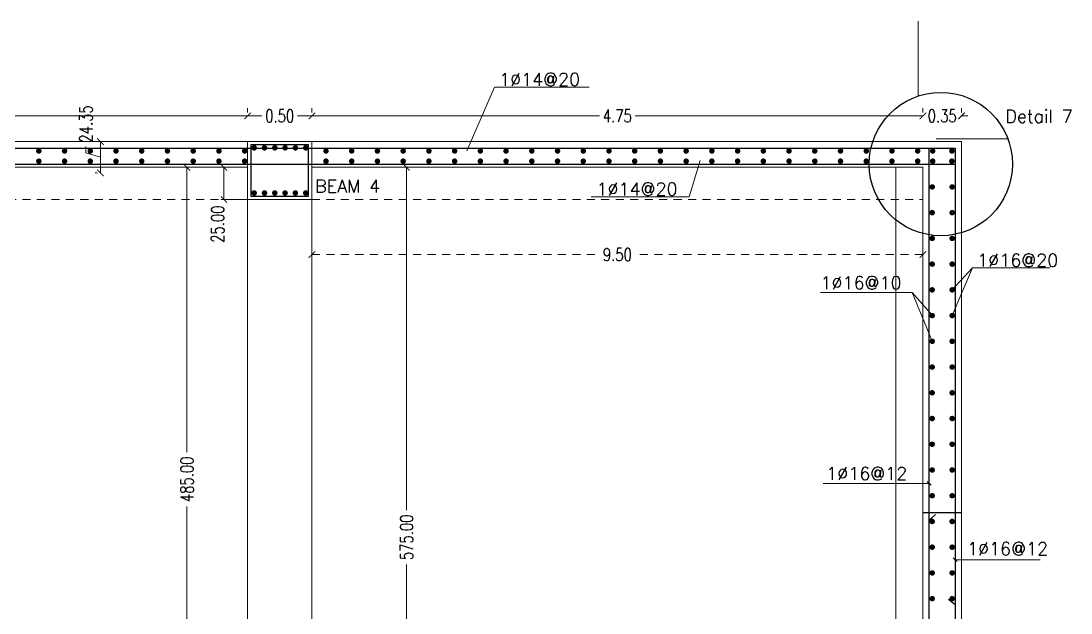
# Model space of a CAD drawing. Extents: x 166525 to 167198, y 178739 to 179747.
# Drawn here: x 166624.77 to 166641.09, y 179203.98 to 179213.18 of the extents above; entities that cross this region are included whole.
import ezdxf

# ---------------------------------------------------------------- set-up
doc = ezdxf.new("R2010")
doc.units = 0
doc.header["$MEASUREMENT"] = 0
doc.linetypes.add('HIDDEN2', pattern=[0.1875, 0.125, -0.0625])
doc.layers.get('0').update_dxf_attribs({"linetype": 'CONTINUOUS'})
doc.layers.get('DEFPOINTS').update_dxf_attribs({"linetype": 'CONTINUOUS'})
doc.layers.add('BEAM', color=6, linetype='CONTINUOUS', lineweight=13)
doc.layers.add('LINE', color=8, linetype='CONTINUOUS', lineweight=9)
for name, color, linetype in [('BEAM-DIM', 4, 'CONTINUOUS'), ('FRAM-REIN', 2, 'CONTINUOUS'), ('outdim', 42, 'CONTINUOUS')]:
    doc.layers.add(name, color=color, linetype=linetype)
doc.styles.add('DIM', font='simplex.shx', dxfattribs={"width": 0.75})
doc.styles.add('ROMANS', font='romans.shx')
doc.dimstyles.new('MUTASIM', dxfattribs={"dimscale": 0.9995, "dimtxt": 0.2, "dimasz": 0.1, "dimexe": 0.05, "dimexo": 0.12, "dimgap": 0.05, "dimtad": 0, "dimzin": 0, "dimdsep": 46, "dimtxsty": 'DIM', "dimblk": 'ARCHTICK', "dimcen": 0.09, "dimclrd": 35, "dimclre": 33, "dimclrt": 256, "dimazin": 0, "dimtfac": 1, "dimtofl": 0, "dimtmove": 1, "dimatfit": 3, "dimfxl": 0.18, "dimtolj": 1, "dimtzin": 0, "dimlwd": 13, "dimlwe": 9, "dimarcsym": 0})

# ---------------------------------------------------------------- blocks, each defined once
blk = doc.blocks.new('new block')
at = {"layer": 'FRAM-REIN', "const_width": 8.4}
blk.add_lwpolyline([(-3.4, 2.5, -1), (3.4, -2.5, -1)], format="xyb", close=True, dxfattribs=at)
blk = doc.blocks.new('_ARCHTICK')
at = {"color": 0, "linetype": 'ByBlock', "const_width": 0.15}
blk.add_lwpolyline([(-0.5, -0.5), (0.5, 0.5)], dxfattribs=at)
blk = doc.blocks.new('*D1021')
at = {"layer": 'BEAM', "color": 33, "lineweight": 9, "transparency": 16777216}
for p, q in [((166618.84, 179211.83), (166618.84, 179211.76)), ((166628.29, 179211.83), (166628.29, 179211.76))]:
    blk.add_line(p, q, dxfattribs=at)
at = {"layer": 'BEAM', "color": 35, "lineweight": 13, "transparency": 16777216}
for p, q in [((166618.84, 179211.71), (166623.286, 179211.71)), ((166628.29, 179211.71), (166623.843, 179211.71))]:
    blk.add_line(p, q, dxfattribs=at)
at = {"layer": 'DEFPOINTS', "color": 0, "transparency": 16777216}
for p in [(166618.84, 179211.71), (166628.29, 179211.71), (166628.29, 179211.71)]:
    blk.add_point(p, dxfattribs=at)
at = {"layer": 'BEAM', "color": 35, "lineweight": 13, "transparency": 16777216, "xscale": 0.09995000000000001, "yscale": 0.09995000000000001, "zscale": 0.09995000000000001, "rotation": 180}
blk.add_blockref('_ARCHTICK', (166618.84, 179211.71), dxfattribs=at)
at = {"layer": 'BEAM', "color": 35, "lineweight": 13, "transparency": 16777216, "xscale": 0.09995000000000001, "yscale": 0.09995000000000001, "zscale": 0.09995000000000001}
blk.add_blockref('_ARCHTICK', (166628.29, 179211.71), dxfattribs=at)
at = {"layer": 'BEAM', "transparency": 16777216, "insert": (166623.565, 179211.71), "char_height": 0.1999, "attachment_point": 5, "style": 'DIM'}
blk.add_mtext('\\A1;4.75', dxfattribs=at)
blk = doc.blocks.new('*D1022')
at = {"layer": 'BEAM', "color": 33, "lineweight": 9, "transparency": 16777216}
for p, q in [((166628.29, 179211.83), (166628.29, 179211.76)), ((166629.29, 179211.83), (166629.29, 179211.76))]:
    blk.add_line(p, q, dxfattribs=at)
at = {"layer": 'BEAM', "color": 35, "lineweight": 13, "transparency": 16777216}
for p, q in [((166628.29, 179211.71), (166628.511, 179211.71)), ((166629.29, 179211.71), (166629.068, 179211.71))]:
    blk.add_line(p, q, dxfattribs=at)
at = {"layer": 'DEFPOINTS', "color": 0, "transparency": 16777216}
for p in [(166628.29, 179211.71), (166629.29, 179211.71), (166629.29, 179211.71)]:
    blk.add_point(p, dxfattribs=at)
at = {"layer": 'BEAM', "color": 35, "lineweight": 13, "transparency": 16777216, "xscale": 0.09995000000000001, "yscale": 0.09995000000000001, "zscale": 0.09995000000000001, "rotation": 180}
blk.add_blockref('_ARCHTICK', (166628.29, 179211.71), dxfattribs=at)
at = {"layer": 'BEAM', "color": 35, "lineweight": 13, "transparency": 16777216, "xscale": 0.09995000000000001, "yscale": 0.09995000000000001, "zscale": 0.09995000000000001}
blk.add_blockref('_ARCHTICK', (166629.29, 179211.71), dxfattribs=at)
at = {"layer": 'BEAM', "transparency": 16777216, "insert": (166628.79, 179211.71), "char_height": 0.1999, "attachment_point": 5, "style": 'DIM'}
blk.add_mtext('\\A1;0.50', dxfattribs=at)
blk = doc.blocks.new('*D1023')
at = {"layer": 'BEAM', "color": 33, "lineweight": 9, "transparency": 16777216}
for p, q in [((166629.29, 179211.83), (166629.29, 179211.76)), ((166638.79, 179211.83), (166638.79, 179211.76))]:
    blk.add_line(p, q, dxfattribs=at)
at = {"layer": 'BEAM', "color": 35, "lineweight": 13, "transparency": 16777216}
for p, q in [((166629.29, 179211.71), (166633.761, 179211.71)), ((166638.79, 179211.71), (166634.318, 179211.71))]:
    blk.add_line(p, q, dxfattribs=at)
at = {"layer": 'DEFPOINTS', "color": 0, "transparency": 16777216}
for p in [(166629.29, 179211.71), (166638.79, 179211.71), (166638.79, 179211.71)]:
    blk.add_point(p, dxfattribs=at)
at = {"layer": 'BEAM', "color": 35, "lineweight": 13, "transparency": 16777216, "xscale": 0.09995000000000001, "yscale": 0.09995000000000001, "zscale": 0.09995000000000001, "rotation": 180}
blk.add_blockref('_ARCHTICK', (166629.29, 179211.71), dxfattribs=at)
at = {"layer": 'BEAM', "color": 35, "lineweight": 13, "transparency": 16777216, "xscale": 0.09995000000000001, "yscale": 0.09995000000000001, "zscale": 0.09995000000000001}
blk.add_blockref('_ARCHTICK', (166638.79, 179211.71), dxfattribs=at)
at = {"layer": 'BEAM', "transparency": 16777216, "insert": (166634.04, 179211.71), "char_height": 0.1999, "attachment_point": 5, "style": 'DIM'}
blk.add_mtext('\\A1;4.75', dxfattribs=at)
blk = doc.blocks.new('*D1024')
at = {"layer": 'BEAM', "color": 33, "lineweight": 9, "transparency": 16777216}
for p, q in [((166638.79, 179211.83), (166638.79, 179211.76)), ((166639.39, 179211.83), (166639.39, 179211.76))]:
    blk.add_line(p, q, dxfattribs=at)
at = {"layer": 'BEAM', "color": 35, "lineweight": 13, "transparency": 16777216}
for p, q in [((166638.79, 179211.71), (166638.69, 179211.71)), ((166639.39, 179211.71), (166639.49, 179211.71))]:
    blk.add_line(p, q, dxfattribs=at)
at = {"layer": 'DEFPOINTS', "color": 0, "transparency": 16777216}
for p in [(166638.79, 179211.71), (166639.39, 179211.71), (166639.39, 179211.71)]:
    blk.add_point(p, dxfattribs=at)
at = {"layer": 'BEAM', "color": 35, "lineweight": 13, "transparency": 16777216, "xscale": 0.09995000000000001, "yscale": 0.09995000000000001, "zscale": 0.09995000000000001}
blk.add_blockref('_ARCHTICK', (166638.79, 179211.71), dxfattribs=at)
at = {"layer": 'BEAM', "color": 35, "lineweight": 13, "transparency": 16777216, "xscale": 0.09995000000000001, "yscale": 0.09995000000000001, "zscale": 0.09995000000000001, "rotation": 180}
blk.add_blockref('_ARCHTICK', (166639.39, 179211.71), dxfattribs=at)
at = {"layer": 'BEAM', "transparency": 16777216, "insert": (166639.09, 179211.71), "char_height": 0.1999, "attachment_point": 5, "style": 'DIM'}
blk.add_mtext('\\A1;0.35', dxfattribs=at)
blk = doc.blocks.new('*D1004')
at = {"layer": 'BEAM', "color": 33, "lineweight": 9, "transparency": 16777216}
for p, q in [((166628.17, 179210.91), (166627.297, 179210.91)), ((166628.17, 179201.21), (166627.297, 179201.21))]:
    blk.add_line(p, q, dxfattribs=at)
at = {"layer": 'BEAM', "color": 35, "lineweight": 13, "transparency": 16777216}
for p, q in [((166627.347, 179210.91), (166627.347, 179206.481)), ((166627.347, 179201.21), (166627.347, 179205.639))]:
    blk.add_line(p, q, dxfattribs=at)
at = {"layer": 'DEFPOINTS', "color": 0, "transparency": 16777216}
for p in [(166628.29, 179210.91), (166627.347, 179201.21), (166628.29, 179201.21)]:
    blk.add_point(p, dxfattribs=at)
at = {"layer": 'BEAM', "color": 35, "lineweight": 13, "transparency": 16777216, "xscale": 0.09995000000000001, "yscale": 0.09995000000000001, "zscale": 0.09995000000000001}
for p, rotation in [((166627.347, 179210.91), 90), ((166627.347, 179201.21), 270)]:
    blk.add_blockref('_ARCHTICK', p, dxfattribs=dict(at, rotation=rotation))
at = {"layer": 'BEAM', "transparency": 16777216, "insert": (166627.347, 179206.06), "char_height": 0.1999, "attachment_point": 5, "rotation": 90, "style": 'DIM'}
blk.add_mtext('\\A1;485.00', dxfattribs=at)
blk = doc.blocks.new('*D1005')
at = {"layer": 'BEAM', "color": 33, "lineweight": 9, "transparency": 16777216}
for p, q in [((166629.41, 179210.91), (166630.812, 179210.91)), ((166629.41, 179199.41), (166630.812, 179199.41))]:
    blk.add_line(p, q, dxfattribs=at)
at = {"layer": 'BEAM', "color": 35, "lineweight": 13, "transparency": 16777216}
for p, q in [((166630.762, 179210.91), (166630.762, 179205.581)), ((166630.762, 179199.41), (166630.762, 179204.739))]:
    blk.add_line(p, q, dxfattribs=at)
at = {"layer": 'DEFPOINTS', "color": 0, "transparency": 16777216}
for p in [(166629.29, 179210.91), (166629.29, 179199.41), (166630.762, 179199.41)]:
    blk.add_point(p, dxfattribs=at)
at = {"layer": 'BEAM', "color": 35, "lineweight": 13, "transparency": 16777216, "xscale": 0.09995000000000001, "yscale": 0.09995000000000001, "zscale": 0.09995000000000001}
for p, rotation in [((166630.762, 179210.91), 90), ((166630.762, 179199.41), 270)]:
    blk.add_blockref('_ARCHTICK', p, dxfattribs=dict(at, rotation=rotation))
at = {"layer": 'BEAM', "transparency": 16777216, "insert": (166630.762, 179205.16), "char_height": 0.1999, "attachment_point": 5, "rotation": 90, "style": 'DIM'}
blk.add_mtext('\\A1;575.00', dxfattribs=at)
blk = doc.blocks.new('*D1007')
at = {"layer": 'BEAM', "color": 33, "lineweight": 9, "transparency": 16777216}
for p, q in [((166628.17, 179210.91), (166627.873, 179210.91)), ((166628.17, 179210.41), (166627.873, 179210.41))]:
    blk.add_line(p, q, dxfattribs=at)
at = {"layer": 'BEAM', "color": 35, "lineweight": 13, "transparency": 16777216}
blk.add_line((166627.923, 179210.91), (166627.923, 179210.41), dxfattribs=at)
at = {"layer": 'DEFPOINTS', "color": 0, "transparency": 16777216}
for p in [(166628.29, 179210.91), (166627.923, 179210.41), (166628.29, 179210.41)]:
    blk.add_point(p, dxfattribs=at)
at = {"layer": 'BEAM', "color": 35, "lineweight": 13, "transparency": 16777216, "xscale": 0.09995000000000001, "yscale": 0.09995000000000001, "zscale": 0.09995000000000001}
for p, rotation in [((166627.923, 179210.91), 90), ((166627.923, 179210.41), 270)]:
    blk.add_blockref('_ARCHTICK', p, dxfattribs=dict(at, rotation=rotation))
at = {"layer": 'BEAM', "transparency": 16777216, "insert": (166627.825, 179210.027), "char_height": 0.1999, "attachment_point": 5, "rotation": 90, "style": 'DIM'}
blk.add_mtext('\\A1;25.00', dxfattribs=at)
blk = doc.blocks.new('*D1029')
at = {"layer": 'BEAM', "color": 33, "lineweight": 9, "transparency": 16777216}
for p, q in [((166625.921, 179211.31), (166625.952, 179211.31)), ((166625.921, 179210.823), (166625.952, 179210.823))]:
    blk.add_line(p, q, dxfattribs=at)
at = {"layer": 'BEAM', "color": 35, "lineweight": 13, "transparency": 16777216}
for p, q in [((166626.002, 179211.31), (166626.002, 179210.823)), ((166625.777, 179211.134), (166625.777, 179211.234)), ((166626.002, 179211.067), (166625.777, 179211.134))]:
    blk.add_line(p, q, dxfattribs=at)
at = {"layer": 'DEFPOINTS', "color": 0, "transparency": 16777216}
for p in [(166626.041, 179211.31), (166626.002, 179210.823), (166626.041, 179210.823)]:
    blk.add_point(p, dxfattribs=at)
at = {"layer": 'BEAM', "color": 35, "lineweight": 13, "transparency": 16777216, "xscale": 0.09995000000000001, "yscale": 0.09995000000000001, "zscale": 0.09995000000000001}
for p, rotation in [((166626.002, 179211.31), 90), ((166626.002, 179210.823), 270)]:
    blk.add_blockref('_ARCHTICK', p, dxfattribs=dict(at, rotation=rotation))
at = {"layer": 'BEAM', "transparency": 16777216, "insert": (166625.777, 179211.584), "char_height": 0.1999, "attachment_point": 5, "rotation": 90, "style": 'DIM'}
blk.add_mtext('\\A1;24.35', dxfattribs=at)
blk = doc.blocks.new('*D1030')
at = {"layer": 'BEAM', "color": 33, "linetype": 'HIDDEN2', "lineweight": 9, "transparency": 16777216}
for p, q in [((166638.79, 179210.638), (166638.79, 179209.504)), ((166629.29, 179209.511), (166629.29, 179209.604))]:
    blk.add_line(p, q, dxfattribs=at)
at = {"layer": 'BEAM', "color": 35, "linetype": 'HIDDEN2', "lineweight": 13, "transparency": 16777216}
for p, q in [((166629.29, 179209.554), (166633.761, 179209.554)), ((166638.79, 179209.554), (166634.318, 179209.554))]:
    blk.add_line(p, q, dxfattribs=at)
at = {"layer": 'DEFPOINTS', "color": 0, "linetype": 'HIDDEN2', "transparency": 16777216}
for p in [(166638.79, 179210.758), (166638.79, 179209.554), (166629.29, 179209.391)]:
    blk.add_point(p, dxfattribs=at)
at = {"layer": 'BEAM', "color": 35, "linetype": 'HIDDEN2', "lineweight": 13, "transparency": 16777216, "xscale": 0.09995000000000001, "yscale": 0.09995000000000001, "zscale": 0.09995000000000001, "rotation": 180}
blk.add_blockref('_ARCHTICK', (166629.29, 179209.554), dxfattribs=at)
at = {"layer": 'BEAM', "color": 35, "linetype": 'HIDDEN2', "lineweight": 13, "transparency": 16777216, "xscale": 0.09995000000000001, "yscale": 0.09995000000000001, "zscale": 0.09995000000000001}
blk.add_blockref('_ARCHTICK', (166638.79, 179209.554), dxfattribs=at)
at = {"layer": 'BEAM', "linetype": 'HIDDEN2', "transparency": 16777216, "insert": (166634.04, 179209.554), "char_height": 0.1999, "attachment_point": 5, "style": 'DIM'}
blk.add_mtext('\\A1;9.50', dxfattribs=at)

msp = doc.modelspace()

# ---------------------------------------------------------------- linework, layer by layer
at = {"layer": 'BEAM'}
for p, q in [((166618.18961, 179211.31027), (166639.38961, 179211.31027)), ((166639.38961, 179211.31027), (166639.38961, 179198.79027)), ((166618.78961, 179210.91027), (166628.28961, 179210.91027)), ((166628.28961, 179199.39027), (166628.28961, 179210.91027)), ((166629.28961, 179210.91027), (166638.78961, 179210.91027)), ((166629.28961, 179199.39027), (166629.28961, 179210.91027)), ((166638.36961, 179201.21023), (166638.36961, 179210.91027)), ((166638.78961, 179201.21023), (166638.78961, 179210.91027))]:
    msp.add_line(p, q, dxfattribs=at)
at = {"layer": 'BEAM', "linetype": 'HIDDEN2'}
for p, q in [((166628.28961, 179210.41027), (166618.78961, 179210.41027)), ((166629.28961, 179210.41027), (166638.78961, 179210.41027))]:
    msp.add_line(p, q, dxfattribs=at)
at = {"layer": 'BEAM'}
msp.add_lwpolyline([(166628.28961, 179210.41027), (166629.28961, 179210.41027), (166629.28961, 179211.31027), (166628.28961, 179211.31027)], close=True, dxfattribs=at)
at = {"layer": 'FRAM-REIN', "lineweight": 25}
for p, q in [((166618.28961, 179211.21027), (166639.28961, 179211.21027)), ((166638.88961, 179198.87971), (166638.88961, 179211.21027)), ((166639.28961, 179211.21027), (166639.28961, 179198.87971)), ((166618.28961, 179210.96027), (166639.28961, 179210.96027)), ((166638.98852, 179205.51319), (166638.88961, 179205.42771)), ((166639.28961, 179204.10938), (166639.19071, 179204.19486))]:
    msp.add_line(p, q, dxfattribs=at)
msp.add_lwpolyline([(166628.33961, 179210.46027), (166629.23961, 179210.46027), (166629.23961, 179211.26027), (166628.33961, 179211.26027)], close=True, dxfattribs=at)
at = {"layer": 'LINE', "linetype": 'Continuous'}
for p, q in [((166638.71539, 179212.01694), (166638.71539, 179213.1842)), ((166631.7014, 179211.16391), (166632.12915, 179212.15695)), ((166632.12915, 179212.15695), (166633.60142, 179212.15695)), ((166640.129, 179211.35069), (166638.99658, 179211.35069)), ((166635.32789, 179211.01411), (166635.15695, 179210.45248)), ((166635.15695, 179210.45248), (166633.63344, 179210.45248)), ((166639.24521, 179209.00547), (166639.56355, 179209.3473)), ((166639.24521, 179208.60547), (166639.56355, 179209.3473)), ((166639.56355, 179209.3473), (166640.77107, 179209.3473)), ((166638.62279, 179208.96673), (166637.19963, 179208.96673)), ((166638.94114, 179208.60547), (166638.62279, 179208.96673)), ((166638.93517, 179208.20547), (166638.62279, 179208.96673)), ((166637.23961, 179205.99764), (166638.88961, 179205.99764)), ((166638.85869, 179206.02503), (166638.92054, 179205.97025)), ((166639.25869, 179204.83818), (166639.32054, 179204.78339)), ((166639.28961, 179204.81079), (166640.61338, 179204.81079))]:
    msp.add_line(p, q, dxfattribs=at)
at = {"layer": 'outdim'}
msp.add_line((166638.78961, 179205.54603), (166639.38961, 179205.54603), dxfattribs=at)
msp.add_circle((166639.06835, 179210.96027), 1.11406, dxfattribs=at)

# ---------------------------------------------------------------- block references
at = {"layer": 'BEAM', "xscale": -0.005062500007562916, "yscale": 0.005062499985797331, "zscale": 0.005062500829808414, "rotation": 167.0997860701086}
for p in [(166625.04449, 179211.16391), (166625.44449, 179211.16391), (166625.84449, 179211.16391), (166626.24449, 179211.16391), (166626.64449, 179211.16391), (166627.04449, 179211.16391), (166627.44449, 179211.16391), (166627.84449, 179211.16391), (166628.24449, 179211.16391), (166628.39278, 179211.21266), (166628.55308, 179211.21266), (166628.71338, 179211.21266), (166628.87368, 179211.21266), (166629.03398, 179211.21266), (166629.1943, 179211.21266), (166629.50929, 179211.16391), (166629.90929, 179211.16391), (166630.30929, 179211.16391), (166630.70929, 179211.16391), (166631.10929, 179211.16391), (166631.50929, 179211.16391), (166631.90929, 179211.16391), (166632.30929, 179211.16391), (166632.70929, 179211.16391), (166633.10929, 179211.16391), (166633.50929, 179211.16391), (166633.90929, 179211.16391), (166634.30929, 179211.16391), (166634.70929, 179211.16391), (166635.10929, 179211.16391), (166635.50929, 179211.16391), (166635.90929, 179211.16391), (166636.30929, 179211.16391), (166636.70929, 179211.16391), (166637.10929, 179211.16391), (166637.50929, 179211.16391), (166637.90929, 179211.16391), (166638.30929, 179211.16391), (166638.70929, 179211.16391), (166638.94242, 179211.16391), (166639.24089, 179211.16391), (166625.04449, 179211.00547), (166625.44449, 179211.00547), (166625.84449, 179211.00547), (166626.24449, 179211.00547), (166626.64449, 179211.00547), (166627.04449, 179211.00547), (166627.44449, 179211.00547), (166627.84449, 179211.00547), (166628.24449, 179211.00547), (166629.50929, 179211.00547), (166629.90929, 179211.00547), (166630.30929, 179211.00547), (166630.70929, 179211.00547), (166631.10929, 179211.00547), (166631.50929, 179211.00547), (166631.90929, 179211.00547), (166632.30929, 179211.00547), (166632.70929, 179211.00547), (166633.10929, 179211.00547), (166633.50929, 179211.00547), (166633.90929, 179211.00547), (166634.30929, 179211.00547), (166634.70929, 179211.00547), (166635.10929, 179211.00547), (166635.50929, 179211.00547), (166635.90929, 179211.00547), (166636.30929, 179211.00547), (166636.70929, 179211.00547), (166637.10929, 179211.00547), (166637.50929, 179211.00547), (166637.90929, 179211.00547), (166638.30929, 179211.00547), (166638.70929, 179211.00547), (166638.94242, 179211.00547), (166639.24089, 179211.00547), (166638.93517, 179210.60547), (166639.24521, 179210.60547), (166628.39278, 179210.51125), (166628.55308, 179210.51125), (166628.71338, 179210.51125), (166628.87368, 179210.51125), (166629.03398, 179210.51125), (166629.1943, 179210.51125), (166638.93517, 179210.20547), (166639.24521, 179210.20547), (166638.93517, 179209.80547), (166639.24521, 179209.80547), (166638.93517, 179209.40547), (166639.24521, 179209.40547), (166638.93517, 179209.00547), (166639.24521, 179209.00547), (166638.93517, 179208.60547), (166639.24521, 179208.60547), (166638.93517, 179208.20547), (166639.24521, 179208.20547), (166638.93517, 179207.80547), (166639.24521, 179207.80547), (166638.93517, 179207.40547), (166639.24521, 179207.40547), (166638.93517, 179207.00547), (166639.24521, 179207.00547), (166638.93517, 179206.60547), (166639.24521, 179206.60547), (166638.93517, 179206.20547), (166639.24521, 179206.20547), (166638.93517, 179205.80547), (166639.24521, 179205.80547), (166638.93517, 179205.40547), (166639.24521, 179205.40547), (166638.93517, 179205.00547), (166639.24521, 179205.00547), (166638.93517, 179204.60547), (166639.24521, 179204.60547), (166638.93517, 179204.20547), (166639.24521, 179204.20547)]:
    msp.add_blockref('new block', p, dxfattribs=at)

# ---------------------------------------------------------------- texts
at = {"layer": 'BEAM-DIM', "style": 'ROMANS'}
for s, p in [('1%%C14@20', (166632.20052, 179212.17592)), ('BEAM 4', (166629.3401, 179210.51734)), ('1%%C14@20', (166633.71607, 179210.47146)), ('1%%C16@20', (166639.63493, 179209.36628)), ('1%%C16@10', (166637.19864, 179209.01508)), ('1%%C16@12', (166637.28746, 179206.05069)), ('1%%C16@12', (166639.4767, 179204.88149))]:
    msp.add_text(s, height=0.2, dxfattribs=at).set_placement(p)
at = {"layer": 'BEAM-DIM', "insert": (166641.11878, 179211.80325), "char_height": 0.2, "width": 1.4389473, "attachment_point": 3, "style": 'ROMANS'}
msp.add_mtext('Detail 7', dxfattribs=at)

# ---------------------------------------------------------------- dimensions: what is measured, and where the dimension line sits
at = {"layer": 'BEAM'}
for base, p1, p2, picture, middle in [((166626.0017, 179210.82336), (166626.04114, 179211.31027), (166626.04114, 179210.82336), '*D1029', (166625.77681, 179211.28421)), ((166627.34658, 179201.21023), (166628.28961, 179210.91027), (166628.28961, 179201.21023), '*D1004', (166627.34658, 179206.06025)), ((166630.76177, 179199.41027), (166629.28961, 179210.91027), (166629.28961, 179199.41027), '*D1005', (166630.76177, 179205.16027))]:
    dim = msp.add_linear_dim(base=base, p1=p1, p2=p2, angle=90, dimstyle='MUTASIM', override={"dimlfac": 50}, dxfattribs=at)
    dim.commit()
    dim.dimension.update_dxf_attribs({"geometry": picture, "text_midpoint": middle})
for base, p1, p2, text, picture, middle in [((166628.28961, 179211.71038), (166618.83961, 179211.71038), (166628.28961, 179211.71038), '4.75', '*D1021', (166623.56461, 179211.71038)), ((166629.28961, 179211.71038), (166628.28961, 179211.71038), (166629.28961, 179211.71038), '0.50', '*D1022', (166628.78961, 179211.71038)), ((166638.78961, 179211.71038), (166629.28961, 179211.71038), (166638.78961, 179211.71038), '4.75', '*D1023', (166634.03961, 179211.71038)), ((166639.38961, 179211.71038), (166638.78961, 179211.71038), (166639.38961, 179211.71038), '0.35', '*D1024', (166639.08961, 179211.71038))]:
    dim = msp.add_linear_dim(base=base, p1=p1, p2=p2, text=text, dimstyle='MUTASIM', override={"dimlfac": 50}, dxfattribs=at)
    dim.commit()
    dim.dimension.update_dxf_attribs({"geometry": picture, "text_midpoint": middle})
dim = msp.add_linear_dim(base=(166627.92324, 179210.41027), p1=(166628.28961, 179210.91027), p2=(166628.28961, 179210.41027), angle=90, dimstyle='MUTASIM', override={"dimlfac": 50}, dxfattribs=at)
dim.commit()
dim.dimension.update_dxf_attribs({"geometry": '*D1007', "text_midpoint": (166627.82519, 179210.02722), "dimtype": 160})
at = {"layer": 'BEAM', "linetype": 'HIDDEN2'}
dim = msp.add_linear_dim(base=(166638.78961, 179209.55378), p1=(166629.28961, 179209.3911), p2=(166638.78961, 179210.75792), dimstyle='MUTASIM', dxfattribs=at)
dim.commit()
dim.dimension.update_dxf_attribs({"geometry": '*D1030', "text_midpoint": (166634.03961, 179209.55378)})

doc.saveas('drawing.dxf')
